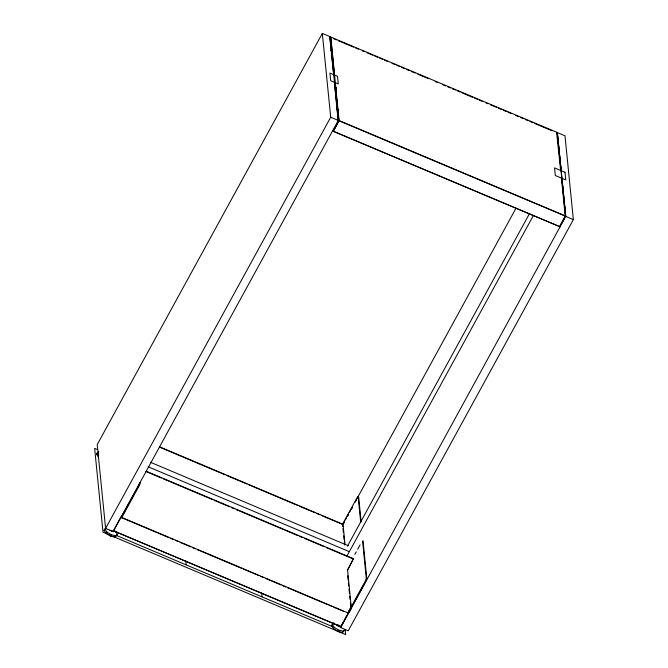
<?xml version="1.0" encoding="UTF-8"?>
<svg xmlns="http://www.w3.org/2000/svg" width="668" height="668" viewBox="0 0 668 668"><rect width="100%" height="100%" fill="white"/><g stroke="black" fill="none" stroke-linecap="round" stroke-linejoin="round"><path stroke-width="1" d="M124.874 510.962L121.518 517.333M351.201 606.686L347.594 570.063L353.347 558.64L146.183 471.224M559.742 226.644L333.248 131.337L339.094 120.541L330.81 37.057L557.379 132.514L565.771 216.415L340.655 627.594L348.237 630.792L573.353 219.622L564.986 135.788L556.937 132.448M334.935 82.473L338.651 120.9L338.142 120.683L334.417 82.206L335.102 82.506M347.46 570.213L353.238 559.325M559.408 226.669L565.253 215.881L565.529 216.265M565.12 216.457L565.712 216.424L561.913 178.206L561.396 177.98L565.203 216.207L573.353 219.622M339.018 120.783L565.212 216.048M351.009 607.304L347.919 612.823M322.335 33.4L97.227 444.571L105.594 528.405L113.176 531.603L338.284 120.432L329.917 36.598L322.335 33.4L330.702 117.226L105.594 528.405M98.505 457.146L96.434 454.123L98.797 451.301M335.269 89.403L336.271 87.583M115.339 531.285L117.418 534.308L116.675 535.661L115.046 537.13L110.671 536.17L106.112 533.356L104.033 530.334L105.861 528.004M106.112 533.356L106.855 532.004L104.776 528.972M363.025 540.612L366.757 578.221A2.847 0.668 -67.1 0 1 365.621 581.661L340.864 626.768L113.376 530.776L120.883 517.074L348.362 613.065M110.671 536.17L111.414 534.817L115.789 535.769L117.418 534.308M138.535 485.811L121.017 517.683L121.651 517.775L139.044 486.02A2.847 0.668 -67.1 0 0 140.171 482.613L140.171 482.555M333.248 131.337L338.901 120.791L338.091 112.566M115.046 537.13L115.789 535.769M342.417 524.463L356.821 498.153A2.797 0.66 -67.1 0 1 357.221 497.493L357.263 497.435A2.847 0.668 -67.1 0 1 358.173 497.025L360.72 522.418M343.302 523.662L344.296 521.833M345.298 520.005L346.3 518.184M347.302 516.356L348.304 514.527M349.297 512.698L350.299 510.87M351.301 509.041L352.303 507.212M355.301 501.735L356.303 499.906M357.305 498.077L515.88 208.433M343.419 523.77L344.412 521.95M347.393 516.506L348.387 514.694M351.368 509.25L352.362 507.438M355.334 501.994L356.328 500.182M347.435 546.165L529.524 213.568M346.692 556.519L533.289 215.706M357.689 549.221L360.094 544.821M342.467 632.479L344.838 629.665L342.467 632.479L338.091 631.527L333.532 628.713L331.453 625.682L333.825 622.868L333.081 624.221M333.532 628.713L334.276 627.361L332.196 624.33M338.091 631.527L338.835 630.174L343.21 631.126M340.864 626.768L343.252 622.092M344.22 620.33L347.126 615.019M561.203 224.181L564.084 218.904M349.414 611.963L351.644 607.888M354.808 554.465L356.269 551.826M338.091 624.914L338.158 625.565M329.741 36.723L330.259 36.94L334.2 75.217L333.691 75L329.725 36.715L330.259 36.94M556.619 132.59L560.669 170.783L561.178 171L557.237 132.715L556.619 132.59L557.237 132.715M557.287 132.598L565.604 216.023L339.094 120.541M557.354 132.548L556.853 132.807M96.434 454.123L98.062 452.654M104.033 530.334L105.118 529.357M331.453 625.682L332.539 624.705M114.604 531.194L113.401 531.786L110.779 530.676M112.533 531.194L111.239 530.651M333.566 38.686L336.438 39.896M338.359 40.706L353.689 47.169M355.61 47.979L358.482 49.19M362.315 50.801L364.235 51.611M367.108 52.822L372.861 55.252M374.773 56.054L377.645 57.273M379.566 58.074L382.438 59.285M384.359 60.095L387.231 61.306M392.024 63.326L394.897 64.537M396.817 65.347L399.689 66.558M401.61 67.368L404.482 68.579M406.394 69.388L409.275 70.599M411.187 71.409L415.02 73.021M417.901 74.231L428.438 78.682M435.144 81.504L437.064 82.314M442.809 84.736L445.69 85.947M447.602 86.757L450.482 87.967M452.395 88.777L455.267 89.988M457.188 90.798L460.06 92.009M461.98 92.819L472.518 97.261M474.439 98.071L477.311 99.281M479.232 100.091L482.104 101.302M485.937 102.914L487.849 103.724M490.73 104.934L496.474 107.356M498.395 108.166L501.267 109.377M503.188 110.187L506.06 111.397M507.981 112.207L510.853 113.418M515.646 115.439L518.518 116.649M520.439 117.459L523.311 118.67M525.223 119.48L528.104 120.691M530.016 121.501L532.897 122.712M534.809 123.522L552.06 130.786M330.76 50.292L332.672 51.102M333.232 131.162L559.392 226.494M336.864 109.126L338.785 109.936M330.702 117.226L338.284 120.432M338.225 120.432L338.726 120.699M565.153 216.382L565.671 216.599M338.175 120.607L338.693 120.824L332.914 131.379L332.397 131.162M559.375 226.936L559.893 227.162M159.786 446.892L343.018 524.288M159.652 447.201L224.874 474.723M226.794 475.532L246.935 484.033M248.847 484.843L297.761 505.484M299.681 506.294L315.029 512.765M316.949 513.575L319.822 514.786M321.742 515.596L342.868 524.564M150.459 462.273L348.279 545.739M148.154 466.773L348.846 551.459M97.495 449.581L94.647 448.378L103.014 532.212L109.644 535.01M146.075 471.55L161.414 478.021M163.334 478.831L212.249 499.472M214.169 500.282L229.516 506.753M231.429 507.563L234.309 508.782M236.23 509.592L297.611 535.494M299.523 536.304L302.404 537.515M304.324 538.325L324.464 546.825M326.385 547.635L353.238 558.966M351.067 606.744L350.358 602.503M120.616 517.266L156.128 532.246M158.049 533.056L168.603 537.515M170.524 538.325L173.404 539.535M175.325 540.345L178.206 541.564M180.126 542.374L190.681 546.825M192.601 547.643L195.482 548.854M197.402 549.664L241.557 568.293M243.478 569.103L258.833 575.582M260.754 576.392L263.626 577.611M265.547 578.421L280.911 584.901M282.831 585.711L285.704 586.93M287.624 587.74L326.978 604.34M328.898 605.15L331.779 606.369M333.699 607.179L344.254 611.629M348.203 613.466L347.619 613.308L365.129 581.427A2.847 0.668 -67.1 0 0 366.256 578.012L362.615 541.414M113.994 530.734L116.842 531.937M336.739 624.722L341.482 626.726M340.839 626.517L113.376 530.776M340.822 627.143L338.2 626.033L337.248 624.897M116.098 535.302L332.063 626.434M112.516 536.22L345.665 634.6L345.147 629.423M334.276 627.361L338.835 630.174M106.855 532.004L111.414 534.817M337.332 625.457L337.866 625.974M109.911 530.1L110.445 530.617M97.177 452.77L98.73 455.042M361.121 521.616L358.683 497.234A2.847 0.668 -67.1 0 0 358.098 497.251M343.118 525.298L345.039 544.512M342.567 524.438L342.776 526.493M342.976 528.547L343.385 532.663M343.694 535.744L344.103 539.861M344.312 541.915L344.621 545.005M347.686 575.774L348.095 579.882M348.404 582.972L348.713 586.053M349.022 589.143L349.431 593.251M349.74 596.34L350.049 599.421M261.589 592.733L261.998 596.866M185.754 560.736L186.172 564.869M330.693 37.475L334.443 75.534M335.353 84.794L335.862 89.938M336.163 93.019L336.572 97.136M336.772 99.19L337.883 110.504M139.654 482.63A2.847 0.668 -67.1 0 1 138.526 485.836M357.539 497.986A2.847 0.668 -67.1 0 1 357.722 497.71M337.515 76.302L329.934 73.104L330.693 80.728L338.275 83.926L337.515 76.302M564.994 172.294L554.54 167.877L555.3 175.5L565.754 179.917L564.994 172.294"/></g></svg>
